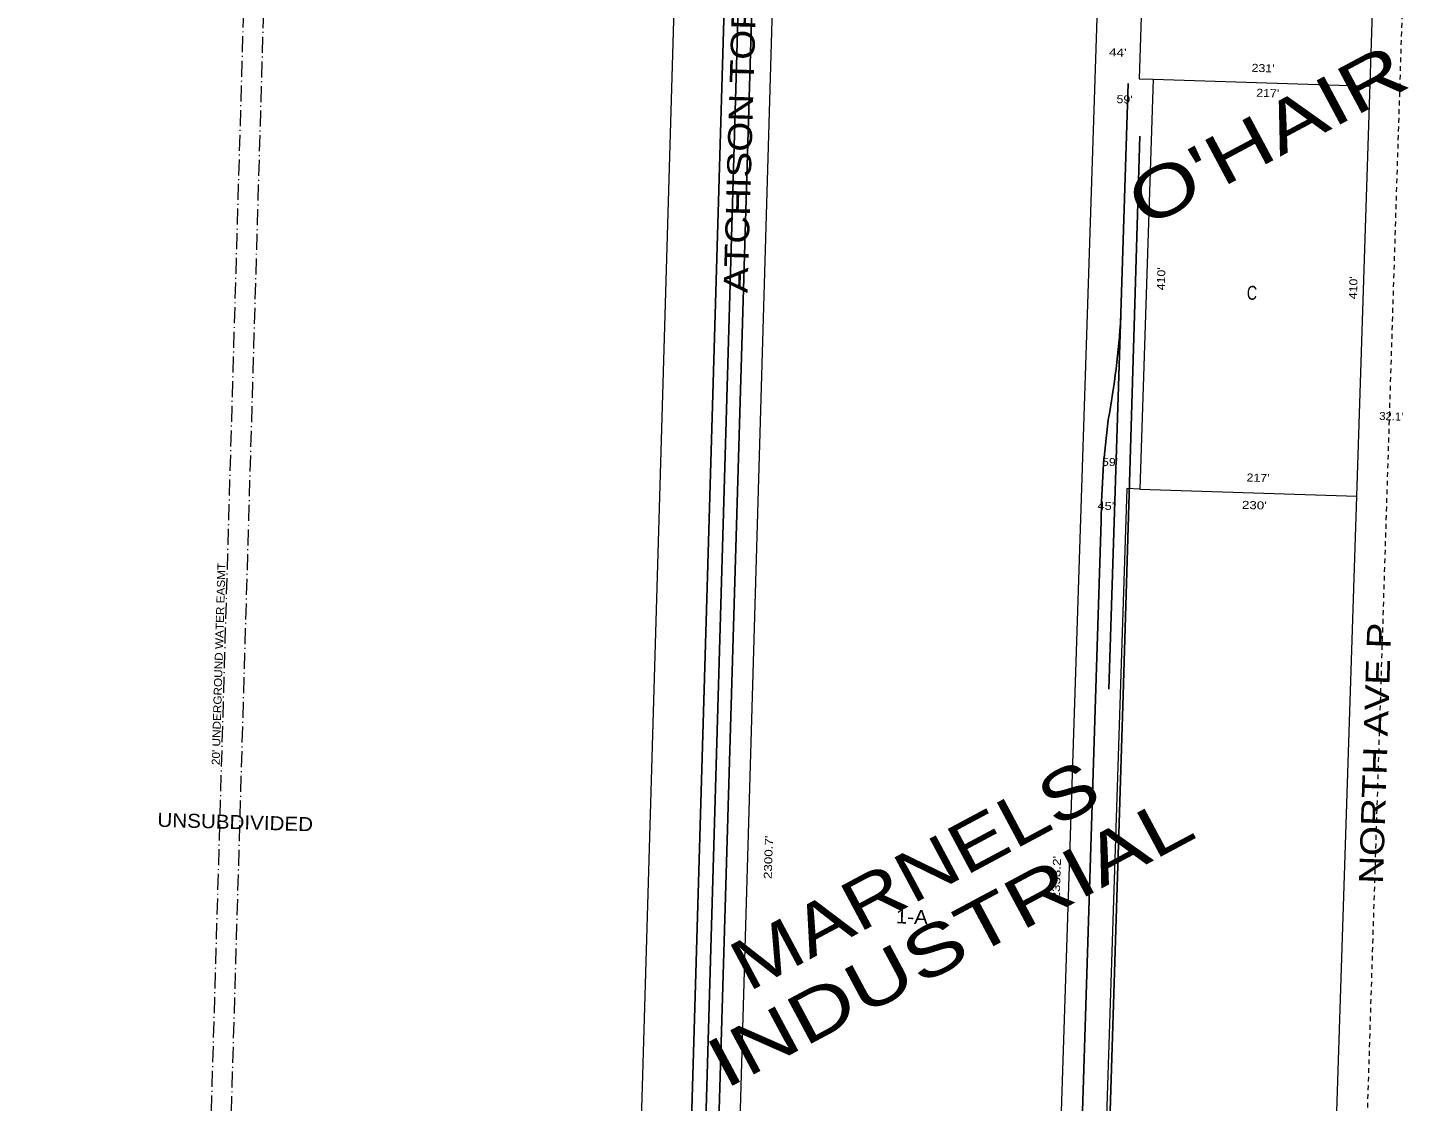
# Model space of a CAD drawing. Extents: x 942492 to 947951, y 7283835 to 7289335.
# Drawn here: x 946550 to 947948, y 7287308 to 7288381 of the extents above; entities that cross this region are included whole.
import ezdxf
from ezdxf.enums import TextEntityAlignment as Align

# ---------------------------------------------------------------- set-up
doc = ezdxf.new("R2010")
doc.units = 0
doc.header["$LTSCALE"] = 3.2
doc.linetypes.add('DOT_DASHED', pattern=[7.7, 5, -1.2, 0.3, -1.2])
doc.linetypes.add('SHORT_DASHED', pattern=[2.7, 1.5, -1.2])
for name, color, linetype, lineweight in [('1', 7, 'SHORT_DASHED', 13), ('21', 7, 'DOT_DASHED', 13), ('27', 7, 'Continuous', 25), ('6', 7, 'Continuous', 13), ('7', 7, 'Continuous', 13)]:
    doc.layers.add(name, color=color, linetype=linetype, lineweight=lineweight)
for name, color, linetype in [('10', 7, 'Continuous'), ('11', 7, 'Continuous'), ('15', 7, 'Continuous'), ('19', 7, 'Continuous'), ('22', 7, 'Continuous'), ('28', 7, 'Continuous')]:
    doc.layers.add(name, color=color, linetype=linetype)

msp = doc.modelspace()

# ---------------------------------------------------------------- linework, layer by layer
at = {"layer": '1'}
msp.add_lwpolyline([(942491.791, 7284094.383), (947782.557, 7283933.809), (947948.422, 7289176.355), (942654.257, 7289335.422)], close=True, dxfattribs=at)
at = {"layer": '21'}
for p, q in [((946665.193, 7284982.51), (946768.037, 7288489.173)), ((946685.184, 7284981.924), (946788.029, 7288488.586))]:
    msp.add_line(p, q, dxfattribs=at)
at = {"layer": '27'}
for p, q in [((947268.996, 7289196.769), (947112.212, 7283850.919)), ((947158.861, 7284942.316), (947283.095, 7289196.345)), ((947171.575, 7284945.356), (947296.68, 7289195.937)), ((947630.376, 7287720.071), (947649.533, 7288325.407)), ((947661.448, 7288272.654), (947644.739, 7287714.32)), ((947617.32, 7287720.484), (947622.633, 7287888.374)), ((947579.854, 7286542.006), (947617.32, 7287720.484)), ((947608.221, 7286544.009), (947644.739, 7287714.32))]:
    msp.add_line(p, q, dxfattribs=at)
for centre, radius, start, end in [((946764.82, 7288146.639), 879.129, 349.68456, 356.41898), ((948452.503, 7287880.559), 829.907, 172.47685, 179.46046)]:
    msp.add_arc(centre, radius, start, end, dxfattribs=at)
at = {"layer": '6'}
for p, q in [((947062.799, 7283871.677), (947219.019, 7289198.27)), ((947161.387, 7283851.436), (947317.106, 7289195.323)), ((947557.842, 7286522.574), (947634.299, 7288874.532))]:
    msp.add_line(p, q, dxfattribs=at)
for points in [[(947893.175, 7288907.33), (947678.524, 7288880.748), (947670.375, 7288630.031), (947660.626, 7288330.189), (947674.619, 7288329.734), (947661.298, 7287919.95), (947648.305, 7287920.373)], [(947833.185, 7286528.632), (947878.184, 7287912.901), (947910.011, 7288891.956)], [(947648.305, 7287920.373), (947602.819, 7286521.112), (947817.705, 7286514.127)]]:
    msp.add_lwpolyline(points, dxfattribs=at)
at = {"layer": '7'}
for p, q in [((947674.619, 7288329.734), (947891.506, 7288322.684)), ((947661.298, 7287919.95), (947878.184, 7287912.901))]:
    msp.add_line(p, q, dxfattribs=at)

# ---------------------------------------------------------------- texts
at = {"layer": '10'}
for s, rotation, width, p in [('C', 358.138, 0.75, (947773.183, 7288109.131)), ('UNSUBDIVIDED', 358.32, 1.1, (946756.681, 7287580.121)), ('1-A', 358.138, 1.1, (947433.141, 7287485.403))]:
    msp.add_text(s, height=14, rotation=rotation, dxfattribs=dict(at, width=width)).set_placement(p, align=Align.CENTER)
at = {"layer": '11'}
for s, rotation, width, p in [("44'", 358.138, 1.25, (947639.17, 7288352.498)), ("231'", 358.138, 1.15, (947784.365, 7288336.779)), ("59'", 358.138, 1.15, (947645.89, 7288305.534)), ("217'", 358.138, 1.15, (947789.053, 7288311.88)), ("410'", 88.138, 1.15, (947686.521, 7288130.07)), ("410'", 88.138, 1.15, (947878.629, 7288121.075)), ("32.1'", 358.138, 1.05, (947912.576, 7287988.711)), ("59'", 358.138, 1.15, (947631.356, 7287943.039)), ("217'", 358.138, 1.15, (947779.298, 7287927.23)), ("230'", 358.138, 1.25, (947775.659, 7287899.849)), ("45'", 358.138, 1.2, (947627.183, 7287899.177)), ("2300.7'", 88.138, 1.25, (947293.912, 7287551.726)), ("2353.2'", 88.138, 1.25, (947581.853, 7287531.367))]:
    msp.add_text(s, height=8, rotation=rotation, dxfattribs=dict(at, width=width)).set_placement(p, align=Align.CENTER)
at = {"layer": '15'}
for s, width, p in [("O'HAIR", 1.35, (947800.302, 7288251.6)), ('MARNELS', 1.25, (947447.961, 7287512.163)), ('INDUSTRIAL', 1.35, (947483.332, 7287446.027))]:
    msp.add_text(s, height=50, rotation=28.138, dxfattribs=dict(at, width=width)).set_placement(p, align=Align.CENTER)
at = {"layer": '19', "width": 1.2}
msp.add_text('NORTH AVE P', height=24, rotation=88.138, dxfattribs=at).set_placement((947908.541, 7287655.479), align=Align.CENTER)
at = {"layer": '22', "width": 1.1}
msp.add_text("20' UNDERGROUND WATER EASMT", height=8, rotation=88.32, dxfattribs=at).set_placement((946744.212, 7287745.046), align=Align.CENTER)
at = {"layer": '28', "width": 1.2}
msp.add_text('ATCHISON TOPEKA & SANTA FE', height=24, rotation=88.32, dxfattribs=at).set_placement((947277.814, 7288416.25), align=Align.CENTER)

doc.saveas('drawing.dxf')
